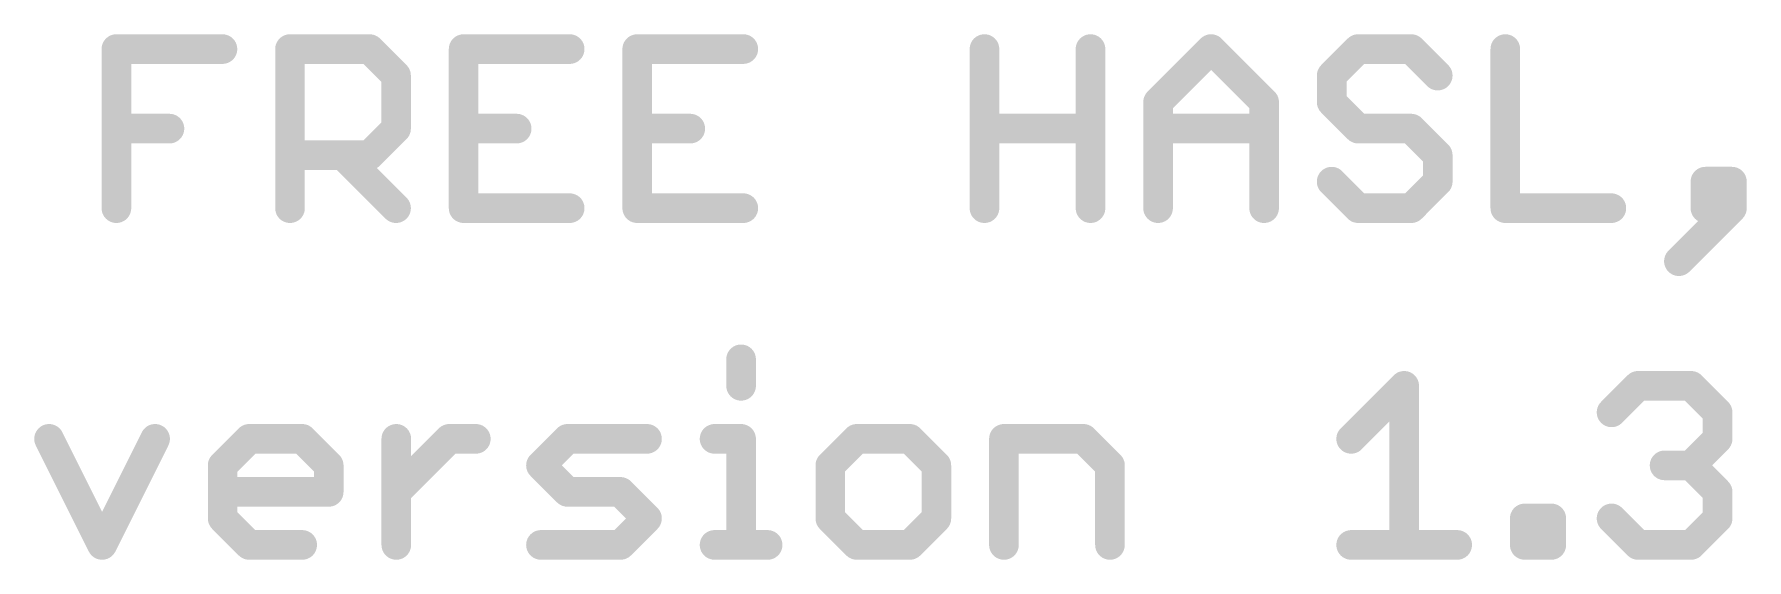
# Model space of a CAD drawing. Extents: x -0.25 to 3.05, y 0.15 to 2.67.
# Drawn here: x 0.518 to 1.154, y 2.471 to 2.666 of the extents above; entities that cross this region are included whole.
import ezdxf

# ---------------------------------------------------------------- set-up
doc = ezdxf.new("R2010")
doc.units = 0
doc.layers.add('25', color=253, linetype='CONTINUOUS')

msp = doc.modelspace()

# ---------------------------------------------------------------- linework, layer by layer
at = {"layer": '25', "const_width": 0.011}
for points in [[(0.548633, 2.601941), (0.548633, 2.660991)], [(0.548633, 2.660991), (0.588, 2.660991)], [(0.613088, 2.601941), (0.613088, 2.660991)], [(0.613088, 2.660991), (0.642613, 2.660991)], [(0.642613, 2.660991), (0.652455, 2.65115)], [(0.71691, 2.660991), (0.677543, 2.660991)], [(0.677543, 2.660991), (0.677543, 2.601941)], [(0.781365, 2.660991), (0.741998, 2.660991)], [(0.741998, 2.660991), (0.741998, 2.601941)], [(0.870908, 2.601941), (0.870908, 2.660991)], [(0.910275, 2.660991), (0.910275, 2.601941)], [(0.935363, 2.641308), (0.955046, 2.660991)], [(0.955046, 2.660991), (0.97473, 2.641308)], [(1.00966, 2.660991), (0.999818, 2.65115)], [(1.029343, 2.660991), (1.00966, 2.660991)], [(1.039185, 2.65115), (1.029343, 2.660991)], [(1.064273, 2.660991), (1.064273, 2.601941)], [(0.652455, 2.65115), (0.652455, 2.631466)], [(0.999818, 2.65115), (0.999818, 2.641308)], [(0.935363, 2.601941), (0.935363, 2.641308)], [(0.97473, 2.641308), (0.97473, 2.601941)], [(0.999818, 2.641308), (1.00966, 2.631466)], [(0.548633, 2.631466), (0.568317, 2.631466)], [(0.652455, 2.631466), (0.642613, 2.621624)], [(0.677543, 2.631466), (0.697227, 2.631466)], [(0.741998, 2.631466), (0.761681, 2.631466)], [(0.870908, 2.631466), (0.910275, 2.631466)], [(0.935363, 2.631466), (0.97473, 2.631466)], [(1.00966, 2.631466), (1.029343, 2.631466)], [(1.029343, 2.631466), (1.039185, 2.621624)], [(0.642613, 2.621624), (0.613088, 2.621624)], [(0.632772, 2.621624), (0.652455, 2.601941)], [(1.039185, 2.621624), (1.039185, 2.611783)], [(1.00966, 2.601941), (0.999818, 2.611783)], [(1.039185, 2.611783), (1.029343, 2.601941)], [(1.148411, 2.611783), (1.13857, 2.611783)], [(1.13857, 2.611783), (1.13857, 2.601941)], [(1.148411, 2.601941), (1.148411, 2.611783)], [(0.677543, 2.601941), (0.71691, 2.601941)], [(0.741998, 2.601941), (0.781365, 2.601941)], [(1.029343, 2.601941), (1.00966, 2.601941)], [(1.064273, 2.601941), (1.10364, 2.601941)], [(1.128728, 2.582258), (1.148411, 2.601941)], [(1.13857, 2.601941), (1.148411, 2.601941)], [(0.780552, 2.545833), (0.780552, 2.535991)], [(1.007045, 2.516308), (1.026729, 2.535991)], [(1.026729, 2.535991), (1.026729, 2.476941)], [(1.103728, 2.52615), (1.11357, 2.535991)], [(1.11357, 2.535991), (1.133253, 2.535991)], [(1.133253, 2.535991), (1.143095, 2.52615)], [(1.143095, 2.52615), (1.143095, 2.516308)], [(0.523633, 2.516308), (0.543317, 2.476941)], [(0.543317, 2.476941), (0.563, 2.516308)], [(0.588088, 2.506466), (0.59793, 2.516308)], [(0.59793, 2.516308), (0.617613, 2.516308)], [(0.617613, 2.516308), (0.627455, 2.506466)], [(0.652543, 2.476941), (0.652543, 2.516308)], [(0.652543, 2.496624), (0.672227, 2.516308)], [(0.672227, 2.516308), (0.682068, 2.516308)], [(0.706256, 2.506466), (0.716097, 2.516308)], [(0.716097, 2.516308), (0.745622, 2.516308)], [(0.770711, 2.516308), (0.780552, 2.516308)], [(0.780552, 2.516308), (0.780552, 2.476941)], [(0.823522, 2.516308), (0.81368, 2.506466)], [(0.843206, 2.516308), (0.823522, 2.516308)], [(0.853047, 2.506466), (0.843206, 2.516308)], [(0.878135, 2.476941), (0.878135, 2.516308)], [(0.878135, 2.516308), (0.907661, 2.516308)], [(0.907661, 2.516308), (0.917502, 2.506466)], [(1.143095, 2.516308), (1.133253, 2.506466)], [(0.588088, 2.486783), (0.588088, 2.506466)], [(0.627455, 2.506466), (0.627455, 2.496624)], [(0.716097, 2.496624), (0.706256, 2.506466)], [(0.81368, 2.506466), (0.81368, 2.486783)], [(0.853047, 2.486783), (0.853047, 2.506466)], [(0.917502, 2.506466), (0.917502, 2.476941)], [(1.133253, 2.506466), (1.123411, 2.506466)], [(1.133253, 2.506466), (1.143095, 2.496624)], [(0.627455, 2.496624), (0.588088, 2.496624)], [(0.735781, 2.496624), (0.716097, 2.496624)], [(0.745622, 2.486783), (0.735781, 2.496624)], [(1.143095, 2.496624), (1.143095, 2.486783)], [(0.59793, 2.476941), (0.588088, 2.486783)], [(0.735781, 2.476941), (0.745622, 2.486783)], [(0.81368, 2.486783), (0.823522, 2.476941)], [(0.843206, 2.476941), (0.853047, 2.486783)], [(1.0715, 2.476941), (1.0715, 2.486783)], [(1.0715, 2.486783), (1.081342, 2.486783)], [(1.081342, 2.486783), (1.081342, 2.476941)], [(1.11357, 2.476941), (1.103728, 2.486783)], [(1.143095, 2.486783), (1.133253, 2.476941)], [(0.617613, 2.476941), (0.59793, 2.476941)], [(0.706256, 2.476941), (0.735781, 2.476941)], [(0.770711, 2.476941), (0.790394, 2.476941)], [(0.823522, 2.476941), (0.843206, 2.476941)], [(1.007045, 2.476941), (1.046412, 2.476941)], [(1.081342, 2.476941), (1.0715, 2.476941)], [(1.133253, 2.476941), (1.11357, 2.476941)]]:
    msp.add_lwpolyline(points, dxfattribs=at)
at = {"layer": '25', "const_width": 0.0055}
for points in [[(0.551383, 2.660991, 1), (0.545883, 2.660991)], [(0.548633, 2.663741, 1), (0.548633, 2.658241)], [(0.588, 2.658241, 1), (0.588, 2.663741)], [(0.615838, 2.660991, 1), (0.610338, 2.660991)], [(0.613088, 2.663741, 1), (0.613088, 2.658241)], [(0.644558, 2.662936, 1), (0.640669, 2.659047)], [(0.642613, 2.658241, 1), (0.642613, 2.663741)], [(0.677543, 2.663741, 1), (0.677543, 2.658241)], [(0.680293, 2.660991, 1), (0.674793, 2.660991)], [(0.71691, 2.658241, 1), (0.71691, 2.663741)], [(0.741998, 2.663741, 1), (0.741998, 2.658241)], [(0.744748, 2.660991, 1), (0.739248, 2.660991)], [(0.781365, 2.658241, 1), (0.781365, 2.663741)], [(0.873658, 2.660991, 1), (0.868158, 2.660991)], [(0.913025, 2.660991, 1), (0.907525, 2.660991)], [(0.956991, 2.662936, 1), (0.953102, 2.659047)], [(0.956991, 2.659047, 1), (0.953102, 2.662936)], [(1.00966, 2.663741, 1), (1.00966, 2.658241)], [(1.011604, 2.659047, 1), (1.007715, 2.662936)], [(1.031288, 2.662936, 1), (1.027399, 2.659047)], [(1.029343, 2.658241, 1), (1.029343, 2.663741)], [(1.067023, 2.660991, 1), (1.061523, 2.660991)], [(0.655205, 2.65115, 1), (0.649705, 2.65115)], [(0.65051, 2.649205, 1), (0.6544, 2.653094)], [(1.002568, 2.65115, 1), (0.997068, 2.65115)], [(0.997873, 2.653094, 1), (1.001762, 2.649205)], [(1.03724, 2.649205, 1), (1.041129, 2.653094)], [(0.938113, 2.641308, 1), (0.932613, 2.641308)], [(0.933418, 2.643252, 1), (0.937307, 2.639363)], [(0.97748, 2.641308, 1), (0.97198, 2.641308)], [(0.972785, 2.639363, 1), (0.976674, 2.643252)], [(1.001762, 2.643252, 1), (0.997873, 2.639363)], [(0.997068, 2.641308, 1), (1.002568, 2.641308)], [(0.548633, 2.634216, 1), (0.548633, 2.628716)], [(0.568317, 2.628716, 1), (0.568317, 2.634216)], [(0.649705, 2.631466, 1), (0.655205, 2.631466)], [(0.6544, 2.629522, 1), (0.65051, 2.633411)], [(0.677543, 2.634216, 1), (0.677543, 2.628716)], [(0.697227, 2.628716, 1), (0.697227, 2.634216)], [(0.741998, 2.634216, 1), (0.741998, 2.628716)], [(0.761681, 2.628716, 1), (0.761681, 2.634216)], [(0.870908, 2.634216, 1), (0.870908, 2.628716)], [(0.910275, 2.628716, 1), (0.910275, 2.634216)], [(0.935363, 2.634216, 1), (0.935363, 2.628716)], [(0.97473, 2.628716, 1), (0.97473, 2.634216)], [(1.00966, 2.634216, 1), (1.00966, 2.628716)], [(1.007715, 2.629522, 1), (1.011604, 2.633411)], [(1.031288, 2.633411, 1), (1.027399, 2.629522)], [(1.029343, 2.628716, 1), (1.029343, 2.634216)], [(0.613088, 2.624374, 1), (0.613088, 2.618874)], [(0.634716, 2.623569, 1), (0.630827, 2.61968)], [(0.640669, 2.623569, 1), (0.644558, 2.61968)], [(0.642613, 2.618874, 1), (0.642613, 2.624374)], [(1.041935, 2.621624, 1), (1.036435, 2.621624)], [(1.03724, 2.61968, 1), (1.041129, 2.623569)], [(1.001762, 2.613727, 1), (0.997873, 2.609838)], [(1.036435, 2.611783, 1), (1.041935, 2.611783)], [(1.041129, 2.609838, 1), (1.03724, 2.613727)], [(1.13857, 2.614533, 1), (1.13857, 2.609033)], [(1.14132, 2.611783, 1), (1.13582, 2.611783)], [(1.151161, 2.611783, 1), (1.145661, 2.611783)], [(1.148411, 2.609033, 1), (1.148411, 2.614533)], [(0.677543, 2.604691, 1), (0.677543, 2.599191)], [(0.71691, 2.599191, 1), (0.71691, 2.604691)], [(0.741998, 2.604691, 1), (0.741998, 2.599191)], [(0.781365, 2.599191, 1), (0.781365, 2.604691)], [(1.00966, 2.604691, 1), (1.00966, 2.599191)], [(1.029343, 2.599191, 1), (1.029343, 2.604691)], [(1.064273, 2.604691, 1), (1.064273, 2.599191)], [(1.10364, 2.599191, 1), (1.10364, 2.604691)], [(1.13857, 2.604691, 1), (1.13857, 2.599191)], [(1.150356, 2.599996, 1), (1.146467, 2.603885)], [(1.148411, 2.599191, 1), (1.148411, 2.604691)], [(0.545883, 2.601941, 1), (0.551383, 2.601941)], [(0.610338, 2.601941, 1), (0.615838, 2.601941)], [(0.65051, 2.599996, 1), (0.6544, 2.603885)], [(0.674793, 2.601941, 1), (0.680293, 2.601941)], [(0.739248, 2.601941, 1), (0.744748, 2.601941)], [(0.868158, 2.601941, 1), (0.873658, 2.601941)], [(0.907525, 2.601941, 1), (0.913025, 2.601941)], [(0.932613, 2.601941, 1), (0.938113, 2.601941)], [(0.97198, 2.601941, 1), (0.97748, 2.601941)], [(1.007715, 2.599996, 1), (1.011604, 2.603885)], [(1.027399, 2.603885, 1), (1.031288, 2.599996)], [(1.061523, 2.601941, 1), (1.067023, 2.601941)], [(1.13582, 2.601941, 1), (1.14132, 2.601941)], [(1.145661, 2.601941, 1), (1.151161, 2.601941)], [(1.126783, 2.584202, 1), (1.130672, 2.580313)], [(0.783302, 2.545833, 1), (0.777802, 2.545833)], [(0.777802, 2.535991, 1), (0.783302, 2.535991)], [(1.029479, 2.535991, 1), (1.023979, 2.535991)], [(1.028673, 2.534047, 1), (1.024784, 2.537936)], [(1.11357, 2.538741, 1), (1.11357, 2.533241)], [(1.115514, 2.534047, 1), (1.111625, 2.537936)], [(1.135198, 2.537936, 1), (1.131309, 2.534047)], [(1.133253, 2.533241, 1), (1.133253, 2.538741)], [(1.101783, 2.528094, 1), (1.105672, 2.524205)], [(1.145845, 2.52615, 1), (1.140345, 2.52615)], [(1.14115, 2.524205, 1), (1.145039, 2.528094)], [(0.526093, 2.517538, 1), (0.521173, 2.515078)], [(0.56546, 2.515078, 1), (0.56054, 2.517538)], [(0.59793, 2.519058, 1), (0.59793, 2.513558)], [(0.599874, 2.514363, 1), (0.595985, 2.518252)], [(0.619558, 2.518252, 1), (0.615669, 2.514363)], [(0.617613, 2.513558, 1), (0.617613, 2.519058)], [(0.655293, 2.516308, 1), (0.649793, 2.516308)], [(0.672227, 2.519058, 1), (0.672227, 2.513558)], [(0.674171, 2.514363, 1), (0.670282, 2.518252)], [(0.682068, 2.513558, 1), (0.682068, 2.519058)], [(0.716097, 2.519058, 1), (0.716097, 2.513558)], [(0.718042, 2.514363, 1), (0.714153, 2.518252)], [(0.745622, 2.513558, 1), (0.745622, 2.519058)], [(0.770711, 2.519058, 1), (0.770711, 2.513558)], [(0.783302, 2.516308, 1), (0.777802, 2.516308)], [(0.780552, 2.513558, 1), (0.780552, 2.519058)], [(0.823522, 2.519058, 1), (0.823522, 2.513558)], [(0.825467, 2.514363, 1), (0.821578, 2.518252)], [(0.84515, 2.518252, 1), (0.841261, 2.514363)], [(0.843206, 2.513558, 1), (0.843206, 2.519058)], [(0.880885, 2.516308, 1), (0.875385, 2.516308)], [(0.878135, 2.519058, 1), (0.878135, 2.513558)], [(0.909605, 2.518252, 1), (0.905716, 2.514363)], [(0.907661, 2.513558, 1), (0.907661, 2.519058)], [(1.005101, 2.518252, 1), (1.00899, 2.514363)], [(1.140345, 2.516308, 1), (1.145845, 2.516308)], [(1.145039, 2.514363, 1), (1.14115, 2.518252)], [(0.590838, 2.506466, 1), (0.585338, 2.506466)], [(0.630205, 2.506466, 1), (0.624705, 2.506466)], [(0.7082, 2.508411, 1), (0.704311, 2.504522)], [(0.81643, 2.506466, 1), (0.81093, 2.506466)], [(0.855797, 2.506466, 1), (0.850297, 2.506466)], [(0.920252, 2.506466, 1), (0.914752, 2.506466)], [(1.123411, 2.509216, 1), (1.123411, 2.503716)], [(1.135198, 2.508411, 1), (1.131309, 2.504522)], [(1.133253, 2.503716, 1), (1.133253, 2.509216)], [(0.586144, 2.508411, 1), (0.590033, 2.504522)], [(0.62551, 2.504522, 1), (0.6294, 2.508411)], [(0.704311, 2.508411, 1), (0.7082, 2.504522)], [(0.811736, 2.508411, 1), (0.815625, 2.504522)], [(0.851103, 2.504522, 1), (0.854992, 2.508411)], [(0.915558, 2.504522, 1), (0.919447, 2.508411)], [(1.131309, 2.508411, 1), (1.135198, 2.504522)], [(0.588088, 2.499374, 1), (0.588088, 2.493874)], [(0.624705, 2.496624, 1), (0.630205, 2.496624)], [(0.627455, 2.493874, 1), (0.627455, 2.499374)], [(0.650599, 2.498569, 1), (0.654488, 2.49468)], [(0.716097, 2.499374, 1), (0.716097, 2.493874)], [(0.714153, 2.49468, 1), (0.718042, 2.498569)], [(0.737725, 2.498569, 1), (0.733836, 2.49468)], [(0.735781, 2.493874, 1), (0.735781, 2.499374)], [(1.145845, 2.496624, 1), (1.140345, 2.496624)], [(1.14115, 2.49468, 1), (1.145039, 2.498569)], [(0.590033, 2.488727, 1), (0.586144, 2.484838)], [(0.747567, 2.484838, 1), (0.743678, 2.488727)], [(0.815625, 2.488727, 1), (0.811736, 2.484838)], [(0.854992, 2.484838, 1), (0.851103, 2.488727)], [(1.07425, 2.486783, 1), (1.06875, 2.486783)], [(1.0715, 2.489533, 1), (1.0715, 2.484033)], [(1.084092, 2.486783, 1), (1.078592, 2.486783)], [(1.081342, 2.484033, 1), (1.081342, 2.489533)], [(1.105672, 2.488727, 1), (1.101783, 2.484838)], [(1.145039, 2.484838, 1), (1.14115, 2.488727)], [(0.585338, 2.486783, 1), (0.590838, 2.486783)], [(0.743678, 2.484838, 1), (0.747567, 2.488727)], [(0.81093, 2.486783, 1), (0.81643, 2.486783)], [(0.850297, 2.486783, 1), (0.855797, 2.486783)], [(1.140345, 2.486783, 1), (1.145845, 2.486783)], [(0.540857, 2.478171, 1), (0.545776, 2.475711)], [(0.540857, 2.475711, 1), (0.545776, 2.478171)], [(0.59793, 2.479691, 1), (0.59793, 2.474191)], [(0.595985, 2.474996, 1), (0.599874, 2.478885)], [(0.617613, 2.474191, 1), (0.617613, 2.479691)], [(0.649793, 2.476941, 1), (0.655293, 2.476941)], [(0.706256, 2.479691, 1), (0.706256, 2.474191)], [(0.733836, 2.478885, 1), (0.737725, 2.474996)], [(0.735781, 2.474191, 1), (0.735781, 2.479691)], [(0.770711, 2.479691, 1), (0.770711, 2.474191)], [(0.777802, 2.476941, 1), (0.783302, 2.476941)], [(0.790394, 2.474191, 1), (0.790394, 2.479691)], [(0.823522, 2.479691, 1), (0.823522, 2.474191)], [(0.821578, 2.474996, 1), (0.825467, 2.478885)], [(0.841261, 2.478885, 1), (0.84515, 2.474996)], [(0.843206, 2.474191, 1), (0.843206, 2.479691)], [(0.875385, 2.476941, 1), (0.880885, 2.476941)], [(0.914752, 2.476941, 1), (0.920252, 2.476941)], [(1.007045, 2.479691, 1), (1.007045, 2.474191)], [(1.023979, 2.476941, 1), (1.029479, 2.476941)], [(1.046412, 2.474191, 1), (1.046412, 2.479691)], [(1.0715, 2.479691, 1), (1.0715, 2.474191)], [(1.06875, 2.476941, 1), (1.07425, 2.476941)], [(1.078592, 2.476941, 1), (1.084092, 2.476941)], [(1.081342, 2.474191, 1), (1.081342, 2.479691)], [(1.11357, 2.479691, 1), (1.11357, 2.474191)], [(1.111625, 2.474996, 1), (1.115514, 2.478885)], [(1.131309, 2.478885, 1), (1.135198, 2.474996)], [(1.133253, 2.474191, 1), (1.133253, 2.479691)]]:
    msp.add_lwpolyline(points, format="xyb", dxfattribs=at)

doc.saveas('drawing.dxf')
